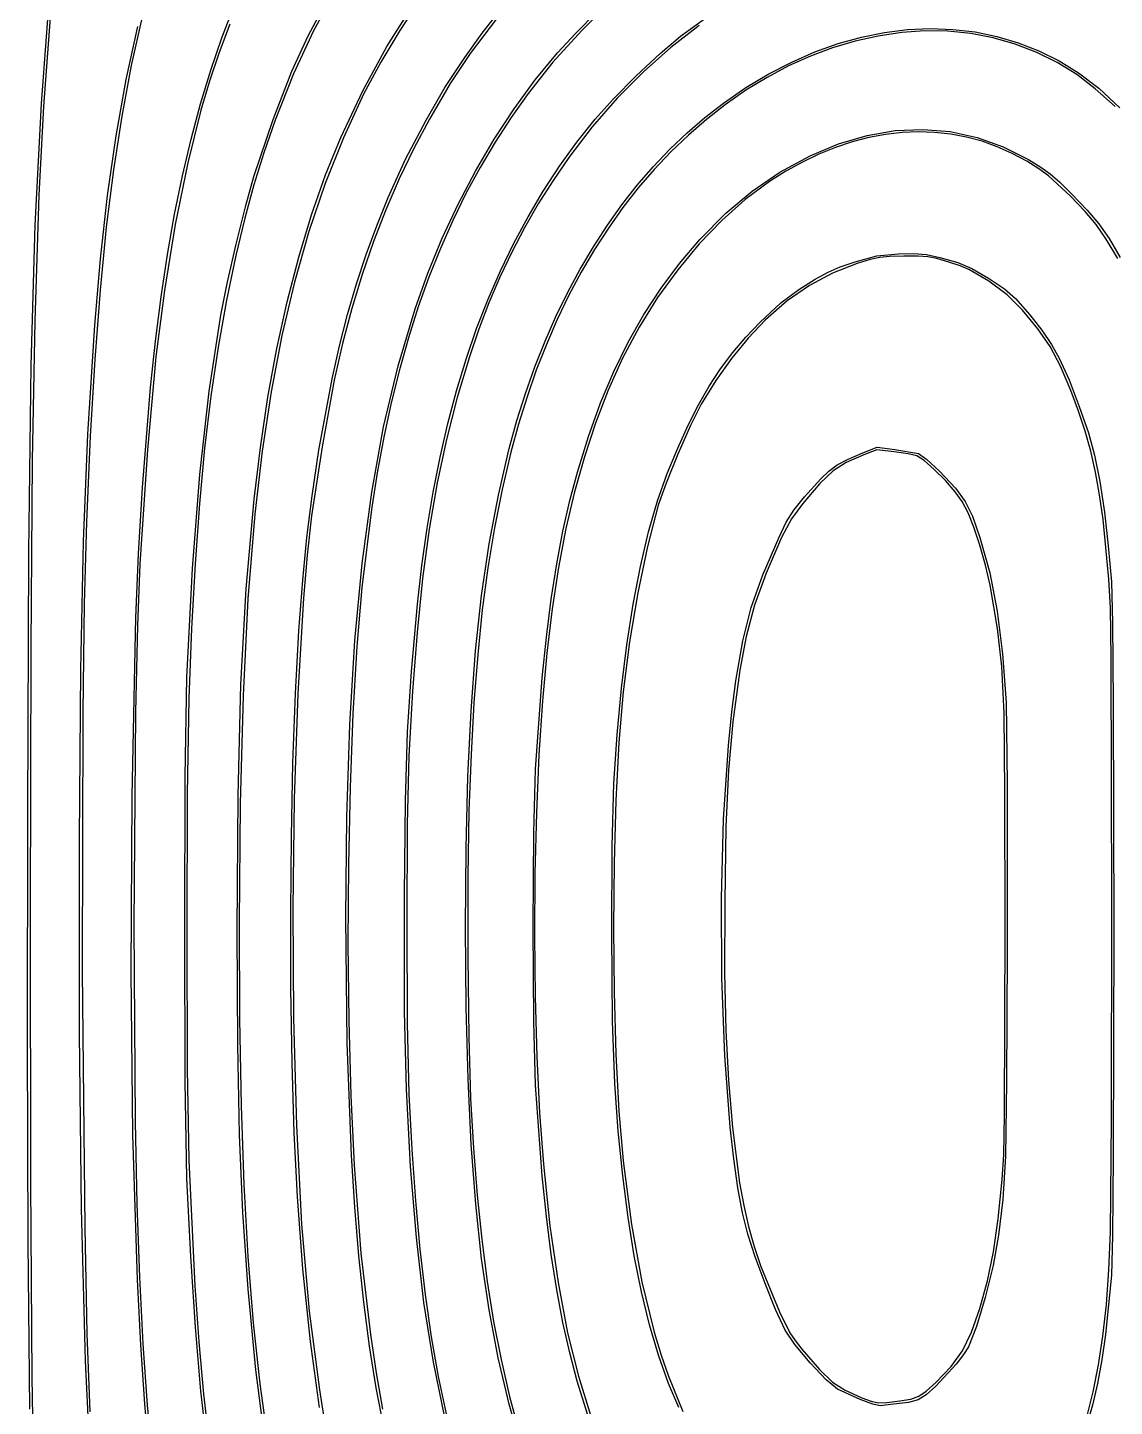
# Model space of a CAD drawing. Extents: x 5 to 548, y -19 to 520.
# Drawn here: x 4.8 to 184.7, y 172.4 to 400.8 of the extents above; entities that cross this region are included whole.
import ezdxf

# ---------------------------------------------------------------- set-up
doc = ezdxf.new("R2010")
doc.units = 0

msp = doc.modelspace()

# ---------------------------------------------------------------- linework, layer by layer
at = {"layer": 'Image'}
for p, q in [((55.9632, 407.335734), (52.091818, 400.218587)), ((36.907313, 399.04427), (38.898851, 404.192814)), ((51.216729, 399.365408), (54.159861, 404.972867)), ((64.247808, 397.62455), (68.655037, 404.595875)), ((69.766288, 405.44633), (66.346837, 400.293087)), ((101.549083, 405.28323), (96.490028, 400.29699)), ((7.050899, 388.205808), (8.224137, 403.634025)), ((8.487448, 402.41441), (7.410547, 387.677778)), ((23.736574, 402.55779), (21.917075, 394.471337)), ((82.355345, 402.194122), (78.040359, 396.441288)), ((80.00419, 399.817547), (82.990563, 403.652405)), ((95.428048, 399.803195), (99.111538, 403.482771)), ((112.836016, 399.337291), (118.035651, 403.081136)), ((21.079647, 392.142163), (22.988942, 400.92294)), ((38.221245, 401.300442), (36.470513, 396.605516)), ((52.091818, 400.218587), (48.766601, 393.074782)), ((66.346837, 400.293087), (63.206077, 395.036721)), ((77.111768, 395.795798), (80.00419, 399.817547)), ((96.490028, 400.29699), (91.713833, 395.027561)), ((92.467925, 396.597344), (95.428048, 399.803195)), ((115.925175, 401.105914), (111.218715, 397.468441)), ((142.771719, 399.173951), (146.608025, 399.949461)), ((149.458828, 399.941887), (145.572377, 399.344686)), ((146.608025, 399.949461), (150.42156, 400.423914)), ((153.281672, 400.226759), (149.458828, 399.941887)), ((150.42156, 400.423914), (154.200698, 400.596319)), ((157.098517, 400.169489), (153.281672, 400.226759)), ((154.200698, 400.596319), (157.93381, 400.465685)), ((160.883741, 399.776228), (157.098517, 400.169489)), ((157.93381, 400.465685), (161.609268, 400.031022)), ((164.611723, 399.053126), (160.883741, 399.776228)), ((161.609268, 400.031022), (165.215446, 399.291338)), ((35.064626, 393.69026), (36.907313, 399.04427)), ((48.469716, 393.536256), (51.216729, 399.365408)), ((60.231606, 390.281456), (64.247808, 397.62455)), ((111.218715, 397.468441), (106.681417, 393.451569)), ((109.464951, 396.482258), (112.836016, 399.337291)), ((138.016416, 397.387313), (134.338799, 396.023824)), ((135.077309, 396.72372), (138.924271, 398.098374)), ((141.759591, 398.493715), (138.016416, 397.387313)), ((138.924271, 398.098374), (142.771719, 399.173951)), ((145.572377, 399.344686), (141.759591, 398.493715)), ((168.25684, 398.006335), (164.611723, 399.053126)), ((165.215446, 399.291338), (168.740715, 398.245645)), ((171.793472, 396.642004), (168.25684, 398.006335)), ((168.740715, 398.245645), (172.173447, 396.892949)), ((36.470513, 396.605516), (34.874925, 391.862381)), ((63.206077, 395.036721), (60.379761, 389.723806)), ((73.805868, 390.838186), (77.111768, 395.795798)), ((78.040359, 396.441288), (74.709526, 391.519522)), ((88.794903, 392.094794), (92.467925, 396.597344)), ((105.506073, 392.775683), (109.464951, 396.482258)), ((127.43135, 393.081147), (131.242459, 395.050981)), ((134.338799, 396.023824), (130.722688, 394.401586)), ((131.242459, 395.050981), (135.077309, 396.72372)), ((175.195996, 394.966284), (171.793472, 396.642004)), ((172.173447, 396.892949), (175.502015, 395.232262)), ((175.502015, 395.232262), (178.714791, 393.262593)), ((21.917075, 394.471337), (20.329425, 386.09084)), ((33.365936, 388.111414), (35.064626, 393.69026)), ((45.387637, 385.559527), (48.469716, 393.536256)), ((48.766601, 393.074782), (45.741868, 385.417474)), ((91.713833, 395.027561), (87.591501, 389.861804)), ((101.673584, 388.911541), (105.506073, 392.775683)), ((106.681417, 393.451569), (102.338804, 389.066424)), ((123.655609, 390.815208), (127.43135, 393.081147)), ((130.722688, 394.401586), (127.164031, 392.518942)), ((178.438792, 392.985326), (175.195996, 394.966284)), ((181.496802, 390.642725), (178.438792, 392.985326)), ((178.714791, 393.262593), (182.076695, 390.732144)), ((19.415128, 382.808967), (21.079647, 392.142163)), ((34.874925, 391.862381), (33.447686, 387.101809)), ((70.725176, 385.434299), (73.805868, 390.838186)), ((74.709526, 391.519522), (71.272194, 385.593051)), ((85.296709, 387.30506), (88.794903, 392.094794)), ((119.926864, 388.254156), (123.655609, 390.815208)), ((127.164031, 392.518942), (123.658773, 390.374232)), ((184.775467, 387.682218), (181.496802, 390.642725)), ((182.076695, 390.732144), (185.564475, 387.451554)), ((6.023795, 368.028102), (7.050899, 388.205808)), ((56.591809, 382.547815), (60.231606, 390.281456)), ((60.379761, 389.723806), (57.022628, 382.493469)), ((87.591501, 389.861804), (84.786008, 385.891441)), ((102.338804, 389.066424), (98.216399, 384.324132)), ((98.681688, 385.583809), (101.673584, 388.911541)), ((116.874843, 385.892298), (119.926864, 388.254156)), ((123.658773, 390.374232), (120.202864, 387.965797)), ((7.410547, 387.677778), (6.637539, 373.025827)), ((20.329425, 386.09084), (18.952489, 377.225174)), ((33.447686, 387.101809), (31.267734, 378.341771)), ((31.806388, 382.288361), (33.365936, 388.111414)), ((81.989617, 382.257424), (85.296709, 387.30506)), ((120.202864, 387.965797), (117.113858, 385.552288)), ((42.19208, 376.092741), (45.387637, 385.559527)), ((45.741868, 385.417474), (43.846546, 379.994652)), ((67.304021, 378.966126), (70.725176, 385.434299)), ((71.272194, 385.593051), (68.674981, 380.72427)), ((84.786008, 385.891441), (82.139286, 381.810457)), ((98.216399, 384.324132), (94.339725, 379.235818)), ((95.661381, 381.755876), (98.681688, 385.583809)), ((113.920687, 383.34637), (116.874843, 385.892298)), ((117.113858, 385.552288), (114.131156, 382.964786)), ((143.709747, 382.888327), (148.370046, 383.689935)), ((148.370046, 383.689935), (152.970737, 383.904633)), ((152.970737, 383.904633), (157.494689, 383.532718)), ((17.995445, 372.92365), (19.415128, 382.808967)), ((30.381127, 376.201728), (31.806388, 382.288361)), ((57.022628, 382.493469), (54.001323, 374.920549)), ((54.087575, 376.360933), (56.591809, 382.547815)), ((78.889904, 376.98117), (81.989617, 382.257424)), ((82.139286, 381.810457), (79.648302, 377.609832)), ((92.807852, 377.793389), (95.661381, 381.755876)), ((111.067341, 380.621128), (113.920687, 383.34637)), ((114.131156, 382.964786), (111.256938, 380.206825)), ((134.278846, 379.523205), (139.00697, 381.499516)), ((141.268941, 381.833174), (138.510756, 380.917895)), ((139.00697, 381.499516), (143.709747, 382.888327)), ((144.024371, 382.548595), (141.268941, 381.833174)), ((146.771282, 383.063704), (144.024371, 382.548595)), ((149.503907, 383.37805), (146.771282, 383.063704)), ((152.216481, 383.491179), (149.503907, 383.37805)), ((154.90324, 383.402639), (152.216481, 383.491179)), ((157.558419, 383.111978), (154.90324, 383.402639)), ((157.494689, 383.532718), (161.924771, 382.574484)), ((160.176251, 382.618743), (157.558419, 383.111978)), ((162.750972, 381.92248), (160.176251, 382.618743)), ((161.924771, 382.574484), (166.243852, 381.030227)), ((165.276817, 381.022739), (162.750972, 381.92248)), ((43.846546, 379.994652), (42.209326, 374.730339)), ((68.674981, 380.72427), (66.266568, 375.733125)), ((94.339725, 379.235818), (91.731063, 375.424614)), ((108.317752, 377.721327), (111.067341, 380.621128)), ((111.256938, 380.206825), (108.493381, 377.281939)), ((129.279728, 376.827588), (134.278846, 379.523205)), ((135.755581, 379.80321), (133.009182, 378.489571)), ((138.510756, 380.917895), (135.755581, 379.80321)), ((167.748021, 379.919065), (165.276817, 381.022739)), ((166.243852, 381.030227), (170.434801, 378.900242)), ((170.158817, 378.611007), (167.748021, 379.919065)), ((18.952489, 377.225174), (17.765132, 367.683212)), ((31.267734, 378.341771), (29.207529, 368.148931)), ((64.467595, 372.641875), (67.304021, 378.966126)), ((76.013844, 371.505581), (78.889904, 376.98117)), ((79.648302, 377.609832), (77.31002, 373.280545)), ((90.119194, 373.691128), (92.807852, 377.793389)), ((105.674866, 374.651722), (108.317752, 377.721327)), ((108.493381, 377.281939), (105.842665, 374.193664)), ((124.677636, 373.694974), (129.279728, 376.827588)), ((130.277323, 376.977432), (127.56577, 375.267245)), ((133.009182, 378.489571), (130.277323, 376.977432)), ((172.172685, 377.369599), (170.158817, 378.611007)), ((170.434801, 378.900242), (172.454273, 377.666601)), ((173.752727, 376.230731), (172.172685, 377.369599)), ((172.454273, 377.666601), (174.024613, 376.541718)), ((29.085297, 369.832144), (30.381127, 376.201728)), ((42.209326, 374.730339), (40.710549, 369.213148)), ((40.86681, 371.281907), (42.19208, 376.092741)), ((54.001323, 374.920549), (51.306064, 366.967245)), ((51.771861, 369.74058), (54.087575, 376.360933)), ((66.266568, 375.733125), (64.041557, 370.604853)), ((91.731063, 375.424614), (89.295317, 371.554736)), ((103.141626, 371.41707), (105.674866, 374.651722)), ((127.56577, 375.267245), (123.559922, 372.293447)), ((177.369855, 372.85755), (173.752727, 376.230731)), ((174.024613, 376.541718), (175.596772, 375.166882)), ((175.596772, 375.166882), (177.621701, 373.183381)), ((6.637539, 373.025827), (5.92734, 352.215089)), ((16.820655, 362.486512), (17.995445, 372.92365)), ((62.561603, 367.952704), (64.467595, 372.641875)), ((77.31002, 373.280545), (75.121407, 368.813575)), ((87.593496, 369.443875), (90.119194, 373.691128)), ((105.842665, 374.193664), (103.306967, 370.945533)), ((123.559922, 372.293447), (119.664925, 368.832086)), ((120.314885, 370.005364), (124.677636, 373.694974)), ((179.819643, 370.320114), (177.369855, 372.85755)), ((177.621701, 373.183381), (180.167365, 370.538167)), ((39.291646, 364.902041), (40.86681, 371.281907)), ((64.041557, 370.604853), (61.994552, 365.32469)), ((73.377713, 365.85994), (76.013844, 371.505581)), ((89.295317, 371.554736), (87.024919, 367.611013)), ((100.72098, 368.022124), (103.141626, 371.41707)), ((103.306967, 370.945533), (100.888465, 367.541081)), ((116.033785, 365.638757), (120.314885, 370.005364)), ((181.648986, 368.139844), (179.819643, 370.320114)), ((180.167365, 370.538167), (182.084164, 368.253982)), ((5.363187, 344.809726), (6.023795, 368.028102)), ((17.765132, 367.683212), (16.746219, 357.273829)), ((29.207529, 368.148931), (27.39492, 357.220542)), ((27.914045, 363.160238), (29.085297, 369.832144)), ((40.710549, 369.213148), (39.230555, 363.031694)), ((49.652108, 362.717834), (51.771861, 369.74058)), ((60.811493, 363.186175), (62.561603, 367.952704)), ((75.121407, 368.813575), (73.079428, 364.199902)), ((85.228851, 365.046412), (87.593496, 369.443875)), ((98.415872, 364.471642), (100.72098, 368.022124)), ((119.664925, 368.832086), (115.920931, 364.935103)), ((183.295807, 365.739705), (181.648986, 368.139844)), ((182.084164, 368.253982), (183.770633, 365.80761)), ((51.306064, 366.967245), (48.927065, 358.595754)), ((70.997786, 360.073532), (73.377713, 365.85994)), ((87.024919, 367.611013), (84.912305, 363.578279)), ((100.888465, 367.541081), (98.589339, 363.983843)), ((112.688683, 361.705899), (116.033785, 365.638757)), ((185.198027, 362.542665), (183.295807, 365.739705)), ((183.770633, 365.80761), (185.625305, 362.675837)), ((26.862515, 356.16664), (27.914045, 363.160238)), ((37.805847, 358.382802), (39.291646, 364.902041)), ((59.206664, 358.303634), (60.811493, 363.186175)), ((61.994552, 365.32469), (60.120154, 359.877873)), ((73.079428, 364.199902), (71.181048, 359.430504)), ((84.912305, 363.578279), (82.949908, 359.441365)), ((83.023348, 360.49352), (85.228851, 365.046412)), ((96.229248, 360.770378), (98.415872, 364.471642)), ((98.589339, 363.983843), (96.411766, 360.277353)), ((115.920931, 364.935103), (112.368093, 360.654442)), ((145.322946, 362.953796), (148.931612, 363.281553)), ((148.931612, 363.281553), (151.432431, 363.331071)), ((151.432431, 363.331071), (153.53227, 363.160432)), ((153.53227, 363.160432), (155.787673, 362.687383)), ((15.890819, 351.497851), (16.820655, 362.486512)), ((39.230555, 363.031694), (37.666011, 355.594614)), ((47.735754, 355.323771), (49.652108, 362.717834)), ((109.609714, 357.58739), (112.688683, 361.705899)), ((137.257786, 360.265997), (139.274989, 361.135206)), ((142.091107, 361.668639), (137.976613, 360.083282)), ((139.274989, 361.135206), (141.730837, 361.97265)), ((141.730837, 361.97265), (145.322946, 362.953796)), ((144.255494, 362.343942), (142.091107, 361.668639)), ((145.814538, 362.702772), (144.255494, 362.343942)), ((147.443864, 362.853), (145.814538, 362.702772)), ((149.819097, 362.902498), (147.443864, 362.853)), ((152.185102, 362.910066), (149.819097, 362.902498)), ((153.781351, 362.80651), (152.185102, 362.910066)), ((155.250539, 362.507409), (153.781351, 362.80651)), ((157.235356, 361.928343), (155.250539, 362.507409)), ((155.787673, 362.687383), (158.755187, 361.829672)), ((159.105135, 361.320507), (157.235356, 361.928343)), ((158.755187, 361.829672), (161.067193, 360.834742)), ((160.578719, 360.710426), (159.105135, 361.320507)), ((161.067193, 360.834742), (163.830698, 359.258888)), ((48.927065, 358.595754), (46.854544, 349.768275)), ((60.120154, 359.877873), (58.412968, 354.249639)), ((68.890338, 354.175638), (70.997786, 360.073532)), ((71.181048, 359.430504), (69.423232, 354.496361)), ((80.97508, 355.77998), (83.023348, 360.49352)), ((82.949908, 359.441365), (81.130163, 355.185103)), ((94.164054, 356.923088), (96.229248, 360.770378)), ((96.411766, 360.277353), (94.357925, 356.425146)), ((112.368093, 360.654442), (109.046561, 356.042045)), ((132.39591, 357.377084), (135.143377, 359.101222)), ((137.976613, 360.083282), (134.162529, 358.056226)), ((135.143377, 359.101222), (137.257786, 360.265997)), ((163.857435, 358.755085), (160.578719, 360.710426)), ((163.830698, 359.258888), (166.441699, 357.479215)), ((166.929196, 356.510232), (163.857435, 358.755085)), ((16.746219, 357.273829), (15.874614, 345.805898)), ((27.39492, 357.220542), (25.957756, 346.253859)), ((36.748671, 353.15385), (37.805847, 358.382802)), ((57.736514, 353.266428), (59.206664, 358.303634)), ((92.223235, 352.934527), (94.164054, 356.923088)), ((94.357925, 356.425146), (92.429994, 352.430756)), ((106.779576, 353.250379), (109.609714, 357.58739)), ((129.46118, 355.184066), (132.39591, 357.377084)), ((134.162529, 358.056226), (130.516491, 355.50626)), ((166.441699, 357.479215), (168.29619, 355.872829)), ((169.426158, 353.981849), (166.929196, 356.510232)), ((25.925853, 348.831976), (26.862515, 356.16664)), ((37.666011, 355.594614), (36.290432, 347.858183)), ((46.03024, 347.589468), (47.735754, 355.323771)), ((58.412968, 354.249639), (56.867597, 348.425223)), ((66.080824, 344.744493), (68.890338, 354.175638)), ((69.423232, 354.496361), (67.802947, 349.388452)), ((79.082136, 350.900574), (80.97508, 355.77998)), ((81.130163, 355.185103), (79.445503, 350.794323)), ((109.046561, 356.042045), (105.996489, 351.149855)), ((126.015141, 351.976082), (129.46118, 355.184066)), ((130.516491, 355.50626), (126.906133, 352.352174)), ((168.29619, 355.872829), (170.667512, 353.163336)), ((172.007809, 350.864104), (169.426158, 353.981849)), ((5.92734, 352.215089), (5.493144, 329.0515)), ((34.793064, 340.523898), (36.748671, 353.15385)), ((56.390441, 348.035902), (57.736514, 353.266428)), ((90.409737, 348.80945), (92.223235, 352.934527)), ((92.429994, 352.430756), (90.630152, 348.297717)), ((104.180968, 348.662017), (106.779576, 353.250379)), ((123.641055, 349.488395), (126.015141, 351.976082)), ((126.906133, 352.352174), (124.026437, 349.350786)), ((170.667512, 353.163336), (172.635436, 350.654911)), ((14.745266, 333.452411), (15.890819, 351.497851)), ((46.854544, 349.768275), (45.078715, 340.447006)), ((67.802947, 349.388452), (66.317157, 344.097756)), ((77.342608, 345.850083), (79.082136, 350.900574)), ((79.445503, 350.794323), (77.888362, 346.253859)), ((105.996489, 351.149855), (103.258028, 346.029814)), ((121.469579, 346.936841), (123.641055, 349.488395)), ((174.003222, 347.940309), (172.007809, 350.864104)), ((172.635436, 350.654911), (174.238262, 348.295342)), ((25.099203, 341.136877), (25.925853, 348.831976)), ((36.290432, 347.858183), (35.093401, 339.724555)), ((44.543007, 339.546002), (46.03024, 347.589468)), ((55.157844, 342.573405), (56.390441, 348.035902)), ((56.867597, 348.425223), (55.478642, 342.389862)), ((88.726506, 344.552615), (90.409737, 348.80945)), ((90.630152, 348.297717), (88.960577, 344.029565)), ((101.796587, 343.789453), (104.180968, 348.662017)), ((124.026437, 349.350786), (121.262994, 345.984699)), ((175.711865, 344.713163), (174.003222, 347.940309)), ((174.238262, 348.295342), (175.514287, 346.032416)), ((4.979248, 313.895425), (5.363187, 344.809726)), ((15.874614, 345.805898), (15.129182, 333.088294)), ((25.957756, 346.253859), (24.607716, 330.835368)), ((75.754587, 340.623288), (77.342608, 345.850083)), ((77.888362, 346.253859), (75.848667, 339.489516)), ((103.258028, 346.029814), (100.871329, 340.733866)), ((121.262994, 345.984699), (118.659536, 342.311272)), ((119.463953, 344.261556), (121.469579, 346.936841)), ((175.514287, 346.032416), (177.147673, 342.410456)), ((52.99067, 330.797877), (55.157844, 342.573405)), ((63.693268, 334.661589), (66.080824, 344.744493)), ((66.317157, 344.097756), (64.962828, 338.615252)), ((87.176486, 340.168774), (88.726506, 344.552615)), ((88.960577, 344.029565), (87.423446, 339.629834)), ((99.609131, 338.599838), (101.796587, 343.789453)), ((117.587412, 341.402675), (119.463953, 344.261556)), ((177.433209, 340.685368), (175.711865, 344.713163)), ((23.756522, 324.587884), (25.099203, 341.136877)), ((33.246356, 326.742592), (34.793064, 340.523898)), ((45.078715, 340.447006), (43.589795, 330.594145)), ((55.478642, 342.389862), (53.494291, 331.355979)), ((74.316164, 335.214972), (75.754587, 340.623288)), ((100.871329, 340.733866), (98.774066, 335.264114)), ((115.803193, 338.300332), (117.587412, 341.402675)), ((118.659536, 342.311272), (116.259794, 338.387867)), ((177.147673, 342.410456), (178.851298, 338.023506)), ((178.732465, 337.249984), (177.433209, 340.685368)), ((35.093401, 339.724555), (34.064504, 331.095887)), ((43.281494, 331.224449), (44.543007, 339.546002)), ((64.962828, 338.615252), (63.736925, 332.931919)), ((75.848667, 339.489516), (74.074775, 332.56919)), ((85.762623, 335.662685), (87.176486, 340.168774)), ((87.423446, 339.629834), (86.02094, 335.102057)), ((97.601299, 333.060321), (99.609131, 338.599838)), ((114.074535, 334.894662), (115.803193, 338.300332)), ((116.259794, 338.387867), (114.492349, 334.86315)), ((178.851298, 338.023506), (180.350352, 333.625376)), ((179.835373, 333.928355), (178.732465, 337.249984)), ((14.010797, 315.628428), (14.745266, 333.452411)), ((61.713252, 323.800189), (63.693268, 334.661589)), ((73.02543, 329.619915), (74.316164, 335.214972)), ((84.487863, 331.039103), (85.762623, 335.662685)), ((86.02094, 335.102057), (84.755235, 330.449771)), ((98.774066, 335.264114), (96.918203, 329.664774)), ((112.364673, 331.1258), (114.074535, 334.894662)), ((114.492349, 334.86315), (112.382198, 330.117674)), ((180.767047, 330.595847), (179.835373, 333.928355)), ((180.350352, 333.625376), (181.370027, 329.969878)), ((15.129182, 333.088294), (14.488788, 318.929891)), ((42.25314, 322.655886), (43.281494, 331.224449)), ((53.494291, 331.355979), (51.766233, 319.895891)), ((63.736925, 332.931919), (62.636414, 327.038738)), ((74.074775, 332.56919), (72.546037, 325.356815)), ((95.755789, 327.138052), (97.601299, 333.060321)), ((110.636845, 326.933881), (112.364673, 331.1258)), ((143.002973, 330.317146), (145.362072, 331.268412)), ((145.362072, 331.268412), (148.335591, 330.907261)), ((5.493144, 329.0515), (5.269083, 298.122267)), ((24.607716, 330.835368), (23.3347, 311.891901)), ((34.064504, 331.095887), (33.193327, 321.874334)), ((43.589795, 330.594145), (42.378, 320.171891)), ((51.840199, 323.194576), (52.99067, 330.797877)), ((71.880476, 323.832898), (73.02543, 329.619915)), ((82.680667, 323.322149), (84.487863, 331.039103)), ((84.755235, 330.449771), (83.297988, 324.267662)), ((96.918203, 329.664774), (95.288309, 323.862856)), ((112.382198, 330.117674), (110.43258, 325.3328)), ((138.753555, 328.329949), (140.503244, 329.253877)), ((143.163438, 329.99473), (140.281217, 328.729094)), ((140.503244, 329.253877), (143.002973, 330.317146)), ((145.318831, 330.854903), (143.163438, 329.99473)), ((148.21683, 330.519713), (145.318831, 330.854903)), ((150.516433, 330.178949), (148.21683, 330.519713)), ((148.335591, 330.907261), (152.201635, 330.251551)), ((151.97574, 329.830361), (150.516433, 330.178949)), ((153.163925, 329.039889), (151.97574, 329.830361)), ((152.201635, 330.251551), (153.566735, 329.299844)), ((154.84736, 327.566124), (153.163925, 329.039889)), ((153.566735, 329.299844), (155.705405, 327.272439)), ((181.552603, 327.127826), (180.767047, 330.595847)), ((181.370027, 329.969878), (182.229248, 325.597943)), ((32.047733, 311.159433), (33.246356, 326.742592)), ((62.636414, 327.038738), (61.65826, 320.926686)), ((94.500367, 322.422448), (95.755789, 327.138052)), ((109.024008, 322.382804), (110.636845, 326.933881)), ((138.088904, 327.328917), (135.906995, 325.254436)), ((136.060554, 326.002938), (137.39297, 327.321067)), ((137.39297, 327.321067), (138.753555, 328.329949)), ((140.281217, 328.729094), (138.088904, 327.328917)), ((156.674831, 325.739246), (154.84736, 327.566124)), ((155.705405, 327.272439), (158.332232, 324.476457)), ((182.217157, 323.399655), (181.552603, 327.127826)), ((23.096387, 313.605101), (23.756522, 324.587884)), ((72.546037, 325.356815), (71.241805, 317.716326)), ((83.297988, 324.267662), (82.030759, 317.916624)), ((110.43258, 325.3328), (109.146734, 321.689888)), ((135.906995, 325.254436), (133.055986, 321.965888)), ((133.371382, 323.041607), (136.060554, 326.002938)), ((158.295125, 323.889433), (156.674831, 325.739246)), ((158.332232, 324.476457), (159.970608, 322.290981)), ((182.229248, 325.597943), (182.996516, 320.51315)), ((40.941848, 307.81177), (42.25314, 322.655886)), ((50.978465, 316.341953), (51.840199, 323.194576)), ((60.126356, 312.033556), (61.713252, 323.800189)), ((70.879392, 317.848704), (71.880476, 323.832898)), ((81.1581, 315.264637), (82.680667, 323.322149)), ((93.366066, 317.369833), (94.500367, 322.422448)), ((95.288309, 323.862856), (93.868949, 317.785369)), ((107.546182, 317.239825), (109.024008, 322.382804)), ((133.055986, 321.965888), (131.185077, 319.409459)), ((131.60855, 320.849493), (133.371382, 323.041607)), ((159.442442, 322.260996), (158.295125, 323.889433)), ((160.447809, 320.371965), (159.442442, 322.260996)), ((159.970608, 322.290981), (161.144416, 319.855098)), ((182.785823, 319.286701), (182.217157, 323.399655)), ((33.193327, 321.874334), (32.469453, 311.962053)), ((42.378, 320.171891), (41.238605, 306.182818)), ((51.766233, 319.895891), (51.060537, 313.396141)), ((61.65826, 320.926686), (60.056886, 308.009889)), ((109.146734, 321.689888), (107.358764, 314.834059)), ((130.343859, 318.831076), (131.60855, 320.849493)), ((161.397549, 318.035784), (160.447809, 320.371965)), ((161.144416, 319.855098), (162.377535, 316.307894)), ((182.996516, 320.51315), (183.645688, 314.912727)), ((14.488788, 318.929891), (14.121772, 305.318096)), ((70.02027, 311.662113), (70.879392, 317.848704)), ((71.241805, 317.716326), (70.141429, 309.51166)), ((82.030759, 317.916624), (80.942649, 311.303462)), ((93.868949, 317.785369), (92.644693, 311.359323)), ((129.149109, 316.390838), (130.343859, 318.831076)), ((131.185077, 319.409459), (129.555577, 316.307894)), ((162.377987, 315.065897), (161.397549, 318.035784)), ((183.735952, 309.407903), (182.785823, 319.286701)), ((13.580716, 294.452682), (14.010797, 315.628428)), ((50.293697, 309.230801), (50.978465, 316.341953)), ((79.907087, 306.722927), (81.1581, 315.264637)), ((92.347766, 311.943903), (93.366066, 317.369833)), ((106.208425, 311.534336), (107.546182, 317.239825)), ((126.448381, 310.136509), (129.149109, 316.390838)), ((129.555577, 316.307894), (126.999493, 310.429509)), ((162.377535, 316.307894), (164.025375, 310.463752)), ((4.782149, 270.629949), (4.979248, 313.895425)), ((22.648939, 303.075233), (23.096387, 313.605101)), ((51.060537, 313.396141), (50.444068, 306.257216)), ((107.358764, 314.834059), (105.753534, 307.157017)), ((163.312456, 311.756882), (162.377987, 315.065897)), ((183.645688, 314.912727), (184.150617, 308.993902)), ((23.3347, 311.891901), (22.94827, 301.756805)), ((31.136379, 293.123923), (32.047733, 311.159433)), ((32.469453, 311.962053), (31.882468, 301.261198)), ((58.918159, 299.234953), (60.126356, 312.033556)), ((69.301201, 305.267907), (70.02027, 311.662113)), ((80.942649, 311.303462), (80.022758, 304.334979)), ((91.440345, 306.108356), (92.347766, 311.943903)), ((92.644693, 311.359323), (91.600108, 304.511727)), ((105.015799, 305.295728), (106.208425, 311.534336)), ((164.103137, 308.395799), (163.312456, 311.756882)), ((49.674125, 300.851913), (50.293697, 309.230801)), ((70.141429, 309.51166), (69.22426, 300.60675)), ((124.552222, 304.72849), (126.448381, 310.136509)), ((126.999493, 310.429509), (125.097503, 305.124583)), ((164.025375, 310.463752), (165.27136, 304.134673)), ((165.306786, 301.264631), (164.103137, 308.395799)), ((183.988103, 304.685658), (183.735952, 309.407903)), ((184.150617, 308.993902), (184.321921, 302.205382)), ((40.080796, 291.974298), (40.941848, 307.81177)), ((41.238605, 306.182818), (40.418453, 290.148575)), ((50.444068, 306.257216), (49.47994, 290.41178)), ((60.056886, 308.009889), (59.232361, 298.262412)), ((78.914551, 297.553376), (79.907087, 306.722927)), ((90.638684, 299.826888), (91.440345, 306.108356)), ((105.753534, 307.157017), (104.398366, 299.01842)), ((14.121772, 305.318096), (13.890483, 287.398535)), ((68.279083, 294.109125), (69.301201, 305.267907)), ((80.022758, 304.334979), (79.260187, 296.917982)), ((91.600108, 304.511727), (90.719761, 297.169592)), ((103.973364, 298.553393), (105.015799, 305.295728)), ((123.169982, 299.196916), (124.552222, 304.72849)), ((125.097503, 305.124583), (123.702946, 299.92582)), ((165.27136, 304.134673), (166.156745, 297.061212)), ((184.13395, 296.366682), (183.988103, 304.685658)), ((22.066131, 273.527945), (22.648939, 303.075233)), ((22.94827, 301.756805), (22.641277, 287.400999)), ((184.321921, 302.205382), (184.444225, 288.857701)), ((31.882468, 301.261198), (31.421956, 289.673927)), ((49.102131, 290.483542), (49.674125, 300.851913)), ((58.074242, 285.277646), (58.918159, 299.234953)), ((69.22426, 300.60675), (68.469651, 290.865531)), ((89.937662, 293.063198), (90.638684, 299.826888)), ((122.011008, 292.571923), (123.169982, 299.196916)), ((123.702946, 299.92582), (122.669164, 294.36592)), ((166.011787, 294.946326), (165.306786, 301.264631)), ((5.269083, 298.122267), (5.189288, 254.014597)), ((59.232361, 298.262412), (58.588437, 287.122226)), ((78.167418, 287.612346), (78.914551, 297.553376)), ((79.260187, 296.917982), (78.644035, 288.959274)), ((90.719761, 297.169592), (89.988221, 289.259926)), ((103.086182, 291.336723), (103.973364, 298.553393)), ((104.398366, 299.01842), (103.360582, 290.777926)), ((166.156745, 297.061212), (166.722792, 288.983926)), ((166.389639, 287.229977), (166.011787, 294.946326)), ((184.230315, 255.44996), (184.13395, 296.366682)), ((13.348323, 266.351954), (13.580716, 294.452682)), ((30.861844, 276.671249), (31.136379, 293.123923)), ((67.659798, 284.13288), (68.279083, 294.109125)), ((88.817055, 277.943941), (89.937662, 293.063198)), ((121.326613, 287.450617), (122.011008, 292.571923)), ((122.669164, 294.36592), (121.490822, 285.810511)), ((39.610153, 273.606642), (40.080796, 291.974298)), ((40.418453, 290.148575), (39.923423, 272.221012)), ((48.682412, 279.019933), (49.102131, 290.483542)), ((49.47994, 290.41178), (48.876111, 273.059468)), ((68.469651, 290.865531), (67.856951, 280.151939)), ((102.359311, 283.67511), (103.086182, 291.336723)), ((103.360582, 290.777926), (102.651534, 282.343894)), ((31.421956, 289.673927), (31.175296, 273.833263)), ((78.644035, 288.959274), (78.163404, 280.365662)), ((89.988221, 289.259926), (89.39145, 280.3312)), ((166.722792, 288.983926), (166.924257, 275.535493)), ((184.444225, 288.857701), (184.541889, 251.281199)), ((13.890483, 287.398535), (13.812998, 244.502399)), ((22.641277, 287.400999), (22.36479, 252.137963)), ((58.588437, 287.122226), (58.130135, 274.970755)), ((77.65261, 276.756195), (78.167418, 287.612346)), ((121.490822, 285.810511), (120.757119, 277.764987)), ((120.757967, 281.872217), (121.326613, 287.450617)), ((166.541474, 274.145789), (166.389639, 287.229977)), ((57.580185, 270.034896), (58.074242, 285.277646)), ((67.32511, 272.683662), (67.659798, 284.13288)), ((101.797814, 275.597945), (102.359311, 283.67511)), ((102.651534, 282.343894), (102.144766, 272.759933)), ((119.960995, 269.666707), (120.757967, 281.872217)), ((48.415947, 266.816653), (48.682412, 279.019933)), ((67.856951, 280.151939), (67.594743, 268.824625)), ((78.163404, 280.365662), (77.807394, 271.04395)), ((89.39145, 280.3312), (88.971281, 270.715834)), ((30.769716, 251.375076), (30.861844, 276.671249)), ((77.357053, 264.841283), (77.65261, 276.756195)), ((88.546366, 267.437612), (88.817055, 277.943941)), ((120.757119, 277.764987), (120.349873, 268.42894)), ((58.130135, 274.970755), (57.862473, 262.189426)), ((101.512384, 265.211438), (101.797814, 275.597945)), ((166.568421, 251.72397), (166.541474, 274.145789)), ((166.924257, 275.535493), (166.910667, 247.721967)), ((21.899302, 244.335203), (22.066131, 273.527945)), ((31.175296, 273.833263), (31.093266, 250.964746)), ((39.470087, 251.17197), (39.610153, 273.606642)), ((39.923423, 272.221012), (39.759398, 252.551982)), ((48.876111, 273.059468), (48.634841, 254.900165)), ((67.15678, 257.105958), (67.32511, 272.683662)), ((102.144766, 272.759933), (101.840314, 262.418478)), ((4.754439, 232.889453), (4.782149, 270.629949)), ((57.421567, 253.379968), (57.580185, 270.034896)), ((77.807394, 271.04395), (77.639161, 260.25412)), ((88.971281, 270.715834), (88.727247, 260.662539)), ((119.606227, 256.60054), (119.960995, 269.666707)), ((67.594743, 268.824625), (67.505023, 252.412754)), ((88.457953, 251.807745), (88.546366, 267.437612)), ((120.349873, 268.42894), (120.150905, 256.001959)), ((13.351182, 234.200138), (13.348323, 266.351954)), ((48.303712, 254.229268), (48.415947, 266.816653)), ((101.449551, 250.711412), (101.512384, 265.211438)), ((77.267671, 251.72397), (77.357053, 264.841283)), ((57.862473, 262.189426), (57.790471, 249.159662)), ((88.727247, 260.662539), (88.65888, 250.420026)), ((101.840314, 262.418478), (101.738209, 251.711965)), ((77.639161, 260.25412), (77.643022, 246.804088)), ((67.131856, 237.821522), (67.15678, 257.105958)), ((119.679798, 243.318865), (119.606227, 256.60054)), ((120.150905, 256.001959), (120.128438, 244.288729)), ((5.189288, 254.014597), (5.229688, 209.470004)), ((48.346684, 241.613346), (48.303712, 254.229268)), ((48.634841, 254.900165), (48.758393, 236.633756)), ((184.181616, 219.80634), (184.230315, 255.44996)), ((22.36479, 252.137963), (22.572103, 219.52331)), ((30.860258, 226.218852), (30.769716, 251.375076)), ((39.759398, 252.551982), (39.847012, 236.628118)), ((57.655193, 232.60001), (57.421567, 253.379968)), ((67.505023, 252.412754), (67.588701, 235.863488)), ((77.371305, 238.531668), (77.267671, 251.72397)), ((88.551049, 236.170494), (88.457953, 251.807745)), ((101.738209, 251.711965), (101.838486, 241.032828)), ((166.485775, 220.686935), (166.568421, 251.72397)), ((184.541889, 251.281199), (184.443719, 213.857084)), ((31.093266, 250.964746), (31.17578, 228.33784)), ((39.558038, 232.321655), (39.470087, 251.17197)), ((57.790471, 249.159662), (57.919149, 236.262891)), ((88.65888, 250.420026), (88.76571, 240.237007)), ((101.597207, 236.234666), (101.449551, 250.711412)), ((77.643022, 246.804088), (77.801474, 233.571504)), ((166.910667, 247.721967), (166.810907, 226.207949)), ((13.812998, 244.502399), (14.212152, 201.974052)), ((22.198468, 217.423781), (21.899302, 244.335203)), ((120.167845, 230.46683), (119.679798, 243.318865)), ((120.128438, 244.288729), (120.319637, 234.682807)), ((48.54584, 229.324452), (48.346684, 241.613346)), ((88.76571, 240.237007), (89.047269, 230.362194)), ((101.838486, 241.032828), (102.141178, 230.773503)), ((67.469144, 224.952007), (67.131856, 237.821522)), ((77.673021, 226.608595), (77.371305, 238.531668)), ((39.847012, 236.628118), (40.112167, 222.217484)), ((48.758393, 236.633756), (49.249029, 218.960125)), ((57.919149, 236.262891), (58.253525, 223.880536)), ((67.588701, 235.863488), (67.846685, 224.123994)), ((88.824887, 225.642013), (88.551049, 236.170494)), ((101.94324, 225.917999), (101.597207, 236.234666)), ((13.694259, 205.119309), (13.351182, 234.200138)), ((77.801474, 233.571504), (78.097009, 223.434015)), ((120.319637, 234.682807), (120.752285, 226.386978)), ((4.874046, 199.625085), (4.754439, 232.889453)), ((39.851452, 217.410078), (39.558038, 232.321655)), ((58.36714, 213.996371), (57.655193, 232.60001)), ((102.141178, 230.773503), (102.646318, 221.326426)), ((48.902158, 217.718153), (48.54584, 229.324452)), ((89.047269, 230.362194), (89.50309, 221.044298)), ((121.056503, 218.689582), (120.167845, 230.46683)), ((31.133733, 210.186026), (30.860258, 226.218852)), ((31.17578, 228.33784), (31.42275, 213.22201)), ((78.187313, 215.795611), (77.673021, 226.608595)), ((120.752285, 226.386978), (121.454164, 218.604025)), ((166.810907, 226.207949), (166.619606, 213.850326)), ((58.253525, 223.880536), (58.798619, 212.394024)), ((68.163261, 212.137054), (67.469144, 224.952007)), ((67.846685, 224.123994), (68.332224, 214.987354)), ((89.942556, 210.621418), (88.824887, 225.642013)), ((102.539901, 217.986304), (101.94324, 225.917999)), ((40.112167, 222.217484), (40.566751, 209.141849)), ((78.097009, 223.434015), (78.56406, 215.167411)), ((22.572103, 219.52331), (22.851701, 205.956837)), ((89.50309, 221.044298), (90.132705, 212.532031)), ((102.646318, 221.326426), (103.353941, 213.08403)), ((166.339923, 214.082266), (166.485775, 220.686935)), ((184.035111, 201.354034), (184.181616, 219.80634)), ((22.951532, 193.379472), (22.198468, 217.423781)), ((40.408263, 204.544464), (39.851452, 217.410078)), ((49.416614, 207.150016), (48.902158, 217.718153)), ((49.249029, 218.960125), (50.10901, 202.579158)), ((103.276441, 210.594113), (102.539901, 217.986304)), ((121.646728, 213.405612), (121.056503, 218.689582)), ((121.454164, 218.604025), (122.625079, 209.447533)), ((68.332224, 214.987354), (68.9433, 206.439188)), ((78.928674, 205.933579), (78.187313, 215.795611)), ((78.56406, 215.167411), (79.169342, 207.394637)), ((31.42275, 213.22201), (32.442174, 192.392451)), ((58.912745, 205.439873), (58.36714, 213.996371)), ((58.798619, 212.394024), (59.927701, 197.786286)), ((90.132705, 212.532031), (91.216535, 202.30304)), ((103.353941, 213.08403), (104.718148, 202.529949)), ((122.331907, 208.63227), (121.646728, 213.405612)), ((166.084451, 209.975312), (166.339923, 214.082266)), ((166.619606, 213.850326), (166.216373, 206.698539)), ((184.443719, 213.857084), (184.32123, 200.699885)), ((31.775627, 197.243868), (31.133733, 210.186026)), ((69.123947, 200.408046), (68.163261, 212.137054)), ((90.644994, 203.871738), (89.942556, 210.621418)), ((104.157137, 203.717632), (103.276441, 210.594113)), ((5.229688, 209.470004), (5.447005, 177.235541)), ((40.566751, 209.141849), (41.222655, 197.222984)), ((123.110307, 204.450198), (122.331907, 208.63227)), ((122.625079, 209.447533), (123.292629, 205.682608)), ((165.425433, 203.473323), (166.084451, 209.975312)), ((22.851701, 205.956837), (23.265505, 193.815667)), ((50.328099, 195.185695), (49.416614, 207.150016)), ((68.9433, 206.439188), (69.684985, 198.440711)), ((79.9116, 196.863359), (78.928674, 205.933579)), ((79.169342, 207.394637), (79.920625, 200.062282)), ((123.292629, 205.682608), (124.073198, 202.230392)), ((166.216373, 206.698539), (165.480818, 200.802035)), ((14.361859, 179.951834), (13.694259, 205.119309)), ((41.286407, 191.832036), (40.408263, 204.544464)), ((59.590245, 197.342497), (58.912745, 205.439873)), ((91.448552, 197.591016), (90.644994, 203.871738)), ((105.186264, 197.333067), (104.157137, 203.717632)), ((123.980194, 200.940041), (123.110307, 204.450198)), ((164.635181, 198.013462), (165.425433, 203.473323)), ((14.212152, 201.974052), (14.576664, 184.514226)), ((50.10901, 202.579158), (51.340598, 188.190739)), ((91.216535, 202.30304), (92.557313, 192.948718)), ((104.718148, 202.529949), (106.41965, 193.067268)), ((124.073198, 202.230392), (125.010502, 198.918757)), ((183.744516, 195.023067), (184.035111, 201.354034)), ((5.133812, 171.986189), (4.874046, 199.625085)), ((70.371858, 189.650542), (69.123947, 200.408046)), ((79.920625, 200.062282), (80.825675, 193.116934)), ((125.207595, 197.176857), (123.980194, 200.940041)), ((125.010502, 198.918757), (126.148258, 195.575574)), ((165.480818, 200.802035), (164.562802, 195.778464)), ((184.32123, 200.699885), (184.149824, 194.17804)), ((32.542098, 185.553715), (31.775627, 197.243868)), ((41.222655, 197.222984), (42.091771, 186.282659)), ((60.403742, 189.675922), (59.590245, 197.342497)), ((59.927701, 197.786286), (61.501139, 184.305764)), ((69.684985, 198.440711), (70.562345, 190.953134)), ((81.150583, 188.425815), (79.9116, 196.863359)), ((92.35727, 191.75066), (91.448552, 197.591016)), ((106.368101, 191.416622), (105.186264, 197.333067)), ((126.836894, 192.782818), (125.207595, 197.176857)), ((163.646019, 193.205209), (164.635181, 198.013462)), ((51.591048, 183.185635), (50.328099, 195.185695)), ((126.148258, 195.575574), (129.199996, 188.106046)), ((164.562802, 195.778464), (163.274201, 190.453396)), ((184.149824, 194.17804), (183.164497, 184.328545)), ((183.326199, 189.29215), (183.744516, 195.023067)), ((23.494496, 182.615544), (22.951532, 193.379472)), ((23.265505, 193.815667), (23.826203, 182.798352)), ((32.442174, 192.392451), (33.108403, 183.109971)), ((42.534141, 178.457002), (41.286407, 191.832036)), ((80.825675, 193.116934), (81.892261, 186.505179)), ((92.557313, 192.948718), (94.132732, 184.604457)), ((106.41965, 193.067268), (108.458909, 184.693769)), ((128.581635, 188.495008), (126.836894, 192.782818)), ((162.390272, 188.658045), (163.646019, 193.205209)), ((61.357343, 182.411829), (60.403742, 189.675922)), ((71.927652, 179.750098), (70.371858, 189.650542)), ((70.562345, 190.953134), (71.580452, 183.937671)), ((93.375185, 186.322081), (92.35727, 191.75066)), ((107.706924, 185.944504), (106.368101, 191.416622)), ((163.274201, 190.453396), (161.844436, 185.679185)), ((51.340598, 188.190739), (53.053149, 175.188922)), ((82.660118, 180.461806), (81.150583, 188.425815)), ((130.155365, 185.050509), (128.581635, 188.495008)), ((129.199996, 188.106046), (130.918782, 184.607435)), ((161.008497, 184.68793), (162.390272, 188.658045)), ((182.764891, 184.073689), (183.326199, 189.29215)), ((33.454484, 174.946124), (32.542098, 185.553715)), ((42.091771, 186.282659), (43.185988, 176.142644)), ((81.892261, 186.505179), (83.128151, 180.173606)), ((94.506337, 181.276688), (93.375185, 186.322081)), ((109.207009, 180.892918), (107.706924, 185.944504)), ((131.762872, 182.679902), (130.155365, 185.050509)), ((161.844436, 185.679185), (160.502932, 182.308186)), ((14.576664, 184.514226), (15.043768, 171.54606)), ((23.826203, 182.798352), (24.546477, 172.603442)), ((33.108403, 183.109971), (33.891759, 174.455742)), ((53.077491, 172.218819), (51.591048, 183.185635)), ((61.501139, 184.305764), (62.454188, 177.990389)), ((71.580452, 183.937671), (72.744375, 177.355533)), ((94.132732, 184.604457), (95.920484, 177.405648)), ((108.458909, 184.693769), (109.605343, 180.91477)), ((130.918782, 184.607435), (131.794056, 183.309199)), ((134.306913, 179.625324), (131.762872, 182.679902)), ((131.794056, 183.309199), (132.929531, 181.896045)), ((159.522151, 181.637388), (161.008497, 184.68793)), ((182.045318, 179.280093), (182.764891, 184.073689)), ((183.164497, 184.328545), (182.557447, 180.107259)), ((24.146398, 172.788066), (23.494496, 182.615544)), ((62.455151, 175.5219), (61.357343, 182.411829)), ((84.454698, 172.812196), (82.660118, 180.461806)), ((95.754765, 176.58589), (94.506337, 181.276688)), ((110.872633, 176.238069), (109.207009, 180.892918)), ((109.605343, 180.91477), (110.83639, 177.407235)), ((132.929531, 181.896045), (135.85207, 178.527591)), ((157.643207, 179.021444), (159.522151, 181.637388)), ((159.688341, 181.006562), (158.451111, 179.413115)), ((160.502932, 182.308186), (159.688341, 181.006562)), ((15.33829, 159.540078), (14.361859, 179.951834)), ((44.044653, 166.973338), (42.534141, 178.457002)), ((73.811987, 170.592273), (71.927652, 179.750098)), ((83.128151, 180.173606), (84.541112, 174.068803)), ((136.945974, 176.835635), (134.306913, 179.625324)), ((135.85207, 178.527591), (137.995908, 176.455702)), ((158.451111, 179.413115), (155.073554, 175.788807)), ((155.083643, 176.355121), (157.643207, 179.021444)), ((181.152211, 174.823767), (182.045318, 179.280093)), ((182.557447, 180.107259), (181.850119, 176.237818)), ((5.447005, 177.235541), (5.896928, 152.561487)), ((43.185988, 176.142644), (44.517196, 166.624709)), ((62.454188, 177.990389), (63.517961, 171.959434)), ((72.744375, 177.355533), (74.059182, 171.167934)), ((97.789892, 170.108006), (95.754765, 176.58589)), ((95.920484, 177.405648), (97.977344, 170.790525)), ((110.83639, 177.407235), (113.237394, 171.566875)), ((112.532583, 172.213127), (110.872633, 176.238069)), ((138.83854, 175.259694), (136.945974, 176.835635)), ((137.995908, 176.455702), (140.082884, 175.094675)), ((153.519002, 174.932881), (155.083643, 176.355121)), ((181.850119, 176.237818), (181.024496, 172.632373)), ((34.53412, 165.251654), (33.454484, 174.946124)), ((33.891759, 174.455742), (34.801829, 166.334802)), ((53.053149, 175.188922), (54.765985, 164.631316)), ((63.701271, 168.977813), (62.455151, 175.5219)), ((84.541112, 174.068803), (86.138911, 168.137358)), ((142.558836, 173.590652), (138.83854, 175.259694)), ((140.082884, 175.094675), (142.834836, 173.858807)), ((144.670233, 172.797677), (142.558836, 173.590652)), ((142.558836, 173.590652), (142.558836, 173.590652)), ((142.834836, 173.858807), (144.375815, 173.262414)), ((149.122421, 173.319322), (150.977172, 173.638434)), ((150.977172, 173.638434), (152.296439, 174.101803)), ((153.505625, 174.350565), (152.183862, 173.528019)), ((152.296439, 174.101803), (153.519002, 174.932881)), ((155.073554, 175.788807), (153.505625, 174.350565)), ((180.070297, 170.617121), (181.152211, 174.823767)), ((24.940252, 164.169687), (24.146398, 172.788066)), ((24.546477, 172.603442), (25.439015, 162.929488)), ((86.74491, 164.926965), (84.454698, 172.812196)), ((144.375815, 173.262414), (145.568293, 173.005371)), ((145.870831, 172.52433), (144.670233, 172.797677)), ((145.568293, 173.005371), (146.965939, 173.040175)), ((148.078829, 172.785394), (145.870831, 172.52433)), ((146.965939, 173.040175), (149.122421, 173.319322)), ((150.558264, 173.085013), (148.078829, 172.785394)), ((149.122421, 173.319322), (149.122421, 173.319322)), ((152.183862, 173.528019), (150.558264, 173.085013)), ((181.024496, 172.632373), (180.062563, 169.203075))]:
    msp.add_line(p, q, dxfattribs=at)

doc.saveas('drawing.dxf')
